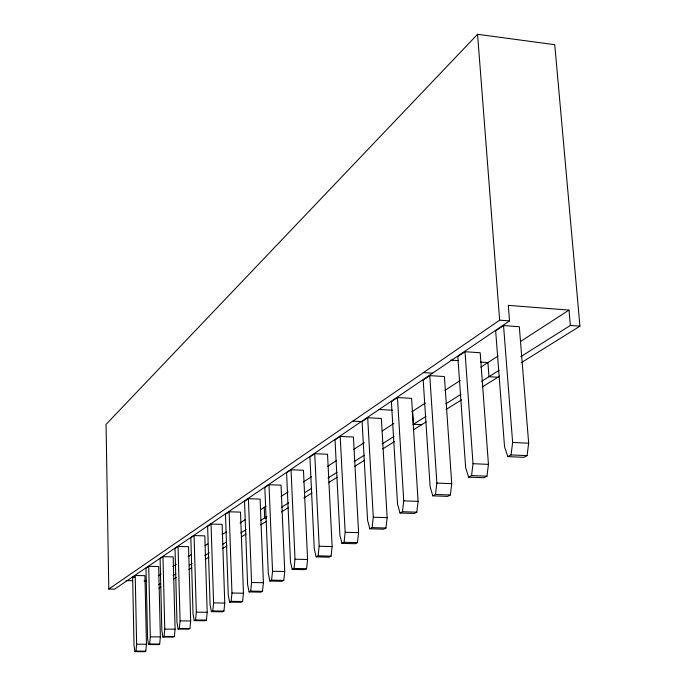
<?xml version="1.0" encoding="UTF-8"?>
<svg xmlns="http://www.w3.org/2000/svg" width="686" height="686" viewBox="0 0 686 686"><rect width="100%" height="100%" fill="white"/><g stroke="black" fill="none" stroke-linecap="round" stroke-linejoin="round"><path stroke-width="1.03" d="M134.945 651.657L135.982 651.108L136.634 644.18L135.219 575.494L144.935 575.683L146.444 644.24L145.792 651.151L144.729 651.7L134.945 651.657L134.027 645.577L132.647 577.243L135.219 575.494M148.528 644.548L149.634 643.974L150.311 636.848L148.716 566.336L158.672 566.55L160.37 636.917L159.684 644.034L158.56 644.608L148.528 644.548L147.559 638.323L145.998 568.18L148.716 566.336M162.891 637.037L164.057 636.428L164.769 629.088L162.968 556.663L173.181 556.903L175.084 629.182L174.373 636.505L173.181 637.114L162.891 637.037L161.853 630.648L160.104 558.61L162.968 556.663M178.103 629.079L179.338 628.436L180.075 620.873L178.06 546.425L188.539 546.691L190.665 620.984L189.919 628.53L188.667 629.173L178.103 629.079L176.988 622.528L175.024 548.483L178.06 546.425M194.232 620.641L195.544 619.955L196.316 612.161L194.061 535.569L204.822 535.86L207.198 612.289L206.417 620.067L205.08 620.753L194.232 620.641L193.04 613.91L190.837 537.755L194.061 535.569M211.374 611.672L212.771 610.943L213.578 602.891L211.056 524.035L222.11 524.37L224.759 603.054L223.945 611.08L222.521 611.809L211.374 611.672L210.096 604.76L207.626 526.359L211.056 524.035M229.621 602.128L231.113 601.348L231.962 593.03L229.133 511.773L240.503 512.133L243.461 593.218L242.604 601.519L241.086 602.291L229.621 602.128L228.249 595.028L225.488 514.243L229.133 511.773M249.087 591.941L250.682 591.109L251.573 582.508L248.409 498.688L260.105 499.099L263.407 582.723L262.506 591.306L260.886 592.138L249.087 591.941L247.612 584.635L244.516 501.329L248.409 498.688M269.898 581.059L271.596 580.167L272.539 571.258L269.006 484.719L281.046 485.173L284.733 571.507L283.781 580.399L282.049 581.282L269.898 581.059L268.303 573.53L264.839 487.54L269.006 484.719M292.193 569.397L294.02 568.437L295.014 559.201L291.053 469.756L303.469 470.262L307.585 559.493L306.582 568.711L304.73 569.654L292.193 569.397L290.47 561.637L286.594 472.783L291.053 469.756M316.143 556.861L318.107 555.84L319.161 546.245L314.728 453.695L327.531 454.261L332.135 546.579L331.072 556.149L329.074 557.169L316.143 556.861L314.265 548.869L309.926 456.945L314.728 453.695M341.945 543.372L344.055 542.266L345.178 532.285L340.196 436.407L353.427 437.051L358.581 532.67L357.449 542.626L355.297 543.724L341.945 543.372L339.896 535.114L335.034 439.915L340.196 436.407M369.805 528.795L372.086 527.603L373.287 517.201L367.687 417.748L381.365 418.469L387.144 517.656L385.935 528.014L383.611 529.206L369.805 528.795L367.576 520.271L362.105 421.538L367.687 417.748M399.989 513.008L402.468 511.705L403.745 500.857L397.451 397.554L411.591 398.369L418.091 501.372L416.805 512.185L414.284 513.48L399.989 513.008L397.546 504.184L391.397 401.662L397.451 397.554M432.797 495.841L435.507 494.426L436.871 483.09L429.77 375.628L444.425 376.537L451.731 483.681L450.359 494.983L447.615 496.39L432.797 495.841L430.122 486.708L423.193 380.087L429.77 375.628M468.598 477.113L471.556 475.57L473.023 463.693L464.997 351.721L480.191 352.75L488.449 464.371L486.974 476.213L483.964 477.748L468.598 477.113L465.64 467.646L457.819 356.591L464.997 351.721M507.812 456.602L511.053 454.904L512.639 442.436L503.541 325.567L519.319 326.733L528.666 443.216L527.071 455.641L523.778 457.339L507.812 456.602L504.544 446.775L495.669 330.909L503.541 325.567M521.317 362.654L579.944 326.167L554.751 44.693L477.559 34.3L106.056 424.42L108.8 589.06L114.605 589.163L509.535 320.902L508.309 305.356L569.003 310.098L570.358 325.456L520.751 356.686M108.8 589.06L499.657 320.165L509.535 320.902M158.449 575.803L161.141 574.062M172.795 566.516L176.388 564.192M188.041 556.655L191.626 554.331M205.08 545.627L207.764 543.887M222.11 534.6L226.594 531.701M240.04 522.998L245.425 519.516M260.663 509.647L266.022 506.182M281.071 496.441L288.154 491.862M303.366 482.018L311.427 476.796M327.556 466.36L336.509 460.563M353.53 449.544L364.283 442.59M382.205 430.988L393.85 423.451M411.763 411.857L425.2 403.162M444.914 390.403L460.246 380.481M480.749 367.216L498.002 356.051M520.468 341.508L569.003 310.098M158.698 584.644L160.507 583.503M173.138 575.554L175.839 573.848M189.37 565.333L192.08 563.626M204.711 555.677L209.221 552.83M222.753 544.315L226.363 542.043M240.795 532.953L246.205 529.549M260.637 520.46L266.957 516.481M281.389 507.391L288.609 502.847M304.473 492.865L311.71 488.303M327.985 478.056L337.032 472.362M354.216 461.541L364.163 455.281M382.248 443.885L394.013 436.485M413.006 424.531L426.057 416.308M445.9 403.814L460.941 394.347M481.735 381.253L499.108 370.311M159.015 588.151L160.824 587.027M173.532 579.121L176.251 577.423M188.95 569.517L191.677 567.828M205.286 559.356L208.913 557.092M222.521 548.629L227.057 545.799M241.575 536.769L246.111 533.94M260.629 524.91L266.074 521.523M281.371 511.996L288.54 507.537M303.847 498.01L312.001 492.934M328.311 482.781L337.375 477.139M354.593 466.429L364.566 460.22M382.685 448.944L394.467 441.604M413.504 429.762L426.195 421.864M446.157 409.439L461.584 399.835M482.447 386.853L499.674 376.125M135.982 651.108L145.792 651.151M150.311 636.848L160.37 636.917M149.634 643.974L159.684 644.034M136.634 644.18L146.444 644.24M164.769 629.088L175.084 629.182M164.057 636.428L174.373 636.505M180.075 620.873L190.665 620.984M179.338 628.436L189.919 628.53M196.316 612.161L207.198 612.289M195.544 619.955L206.417 620.067M212.771 610.943L223.945 611.08M231.113 601.348L242.604 601.519M213.578 602.891L224.759 603.054M250.682 591.109L262.506 591.306M231.962 593.03L243.461 593.218M132.647 577.243L134.585 577.278M271.596 580.167L283.781 580.399M251.573 582.508L263.407 582.723M126.078 580.579L132.415 580.699M144.043 580.905L146.152 580.948M294.02 568.437L306.582 568.711M272.539 571.258L284.733 571.507M295.014 559.201L307.585 559.493M318.107 555.84L331.072 556.149M344.055 542.266L357.449 542.626M319.161 546.245L332.135 546.579M372.086 527.603L385.935 528.014M345.178 532.285L358.581 532.67M373.287 517.201L387.144 517.656M266.631 517.981L264.676 517.921L264.256 507.331M402.468 511.705L416.805 512.185M403.745 500.857L418.091 501.372M435.507 494.426L450.359 494.983M436.871 483.09L451.731 483.681M471.556 475.57L486.974 476.213M473.023 463.693L488.449 464.371M511.053 454.904L527.071 455.641M512.639 442.436L528.666 443.216M352.904 421.118L361.342 421.556M421.658 424.685L413.426 424.257L412.612 411.308M378.663 409.456L392.452 410.211M423.459 372.584L432.6 373.158M497.873 377.249L488.972 376.691L487.918 362.577L480.483 362.088M450.762 360.133L458.188 360.622M570.358 325.456L579.944 326.167M477.559 34.3L499.657 320.165"/></g></svg>
